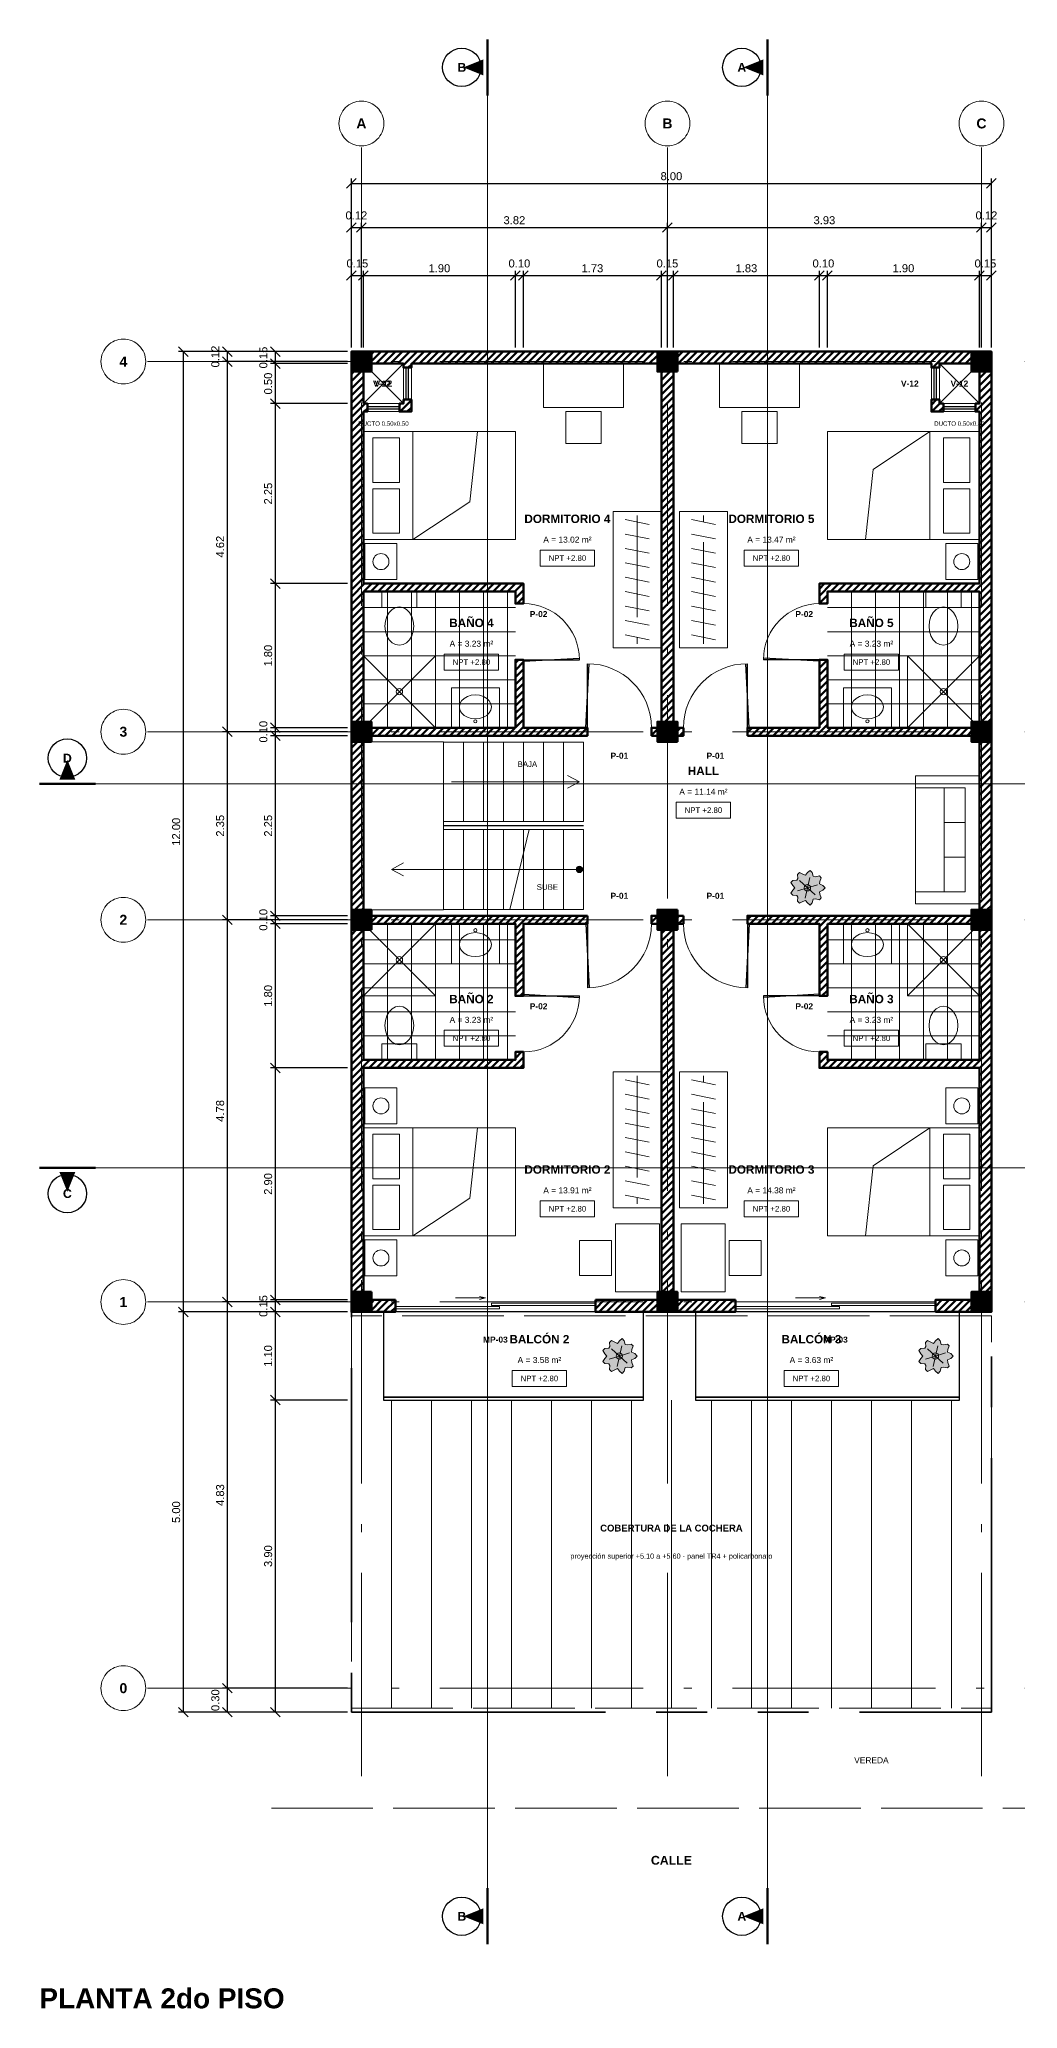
# Model space of a CAD drawing. Header units: metres. Extents: x -3.9 to 79.9, y -56.9 to 20.9.
# Drawn here: x 12.1 to 24.33, y -3.7 to 20.9 of the extents above; entities that cross this region are included whole.
import ezdxf
from ezdxf.enums import TextEntityAlignment as Align

# ---------------------------------------------------------------- set-up
doc = ezdxf.new("R2010")
doc.units = ezdxf.units.M
for name, pattern in [('DASHDOT', [3.556, 2.54, -0.508, 0, -0.508]), ('DASHED', [1.524, 1.27, -0.254]), ('PHANTOM', [6.35, 3.175, -0.635, 0.635, -0.635, 0.635, -0.635])]:
    doc.linetypes.add(name, pattern=pattern)
for name, color, linetype, lineweight in [('A-COTA', 1, 'CONTINUOUS', 15), ('A-EJES', 1, 'DASHDOT', 15), ('A-ESCALERA', 2, 'CONTINUOUS', 20), ('A-JARDIN', 3, 'CONTINUOUS', 15), ('A-LOTE', 1, 'PHANTOM', 35), ('A-MOBILIARIO', 9, 'CONTINUOUS', 15), ('A-MURO', 8, 'CONTINUOUS', 50), ('A-MURO-BAJO', 8, 'CONTINUOUS', 25), ('A-PISO', 253, 'CONTINUOUS', 13), ('A-PROYECCION', 9, 'DASHED', 15), ('A-PUERTA', 30, 'CONTINUOUS', 20), ('A-SANITARIO', 5, 'CONTINUOUS', 15), ('A-SIMBOLO', 6, 'CONTINUOUS', 25), ('A-TEXTO', 7, 'CONTINUOUS', 20), ('A-TEXTO-AREA', 7, 'CONTINUOUS', 15), ('A-VENTANA', 4, 'CONTINUOUS', 20), ('A-VISTA-LEJOS', 9, 'CONTINUOUS', 13), ('S-COLUMNA', 7, 'CONTINUOUS', 50)]:
    doc.layers.add(name, color=color, linetype=linetype, lineweight=lineweight)
doc.styles.add('PLANO', font='arial.ttf')
doc.styles.add('PLANO-B', font='arialbd.ttf')
doc.dimstyles.new('COTA-50', dxfattribs={"dimtxt": 0.1, "dimasz": 2.5, "dimexe": 0.06, "dimexo": 0.05, "dimgap": 0.04, "dimtad": 1, "dimzin": 0, "dimdsep": 46, "dimtxsty": 'PLANO', "dimtsz": 0.06, "dimcen": 2.5, "dimclrd": 1, "dimclre": 1, "dimazin": 3, "dimtfac": 1, "dimtmove": 0, "dimatfit": 3})

# ---------------------------------------------------------------- blocks, each defined once
blk = doc.blocks.new('CORREDIZA_2.50_0.15')
at = {"layer": 'A-VENTANA'}
for p, q in [((0.75, 0.1), (1.125, 0.1)), ((1.125, 0.1), (1.05, 0.12)), ((1.125, 0.1), (1.05, 0.08))]:
    blk.add_line(p, q, dxfattribs=at)
for points in [[(1.2, 0.005), (2.5, 0.005), (2.5, 0.035), (1.2, 0.035)], [(0, -0.035), (1.3, -0.035), (1.3, -0.005), (0, -0.005)]]:
    blk.add_lwpolyline(points, close=True, dxfattribs=at)
blk = doc.blocks.new('PUERTA_0.80_0.10')
at = {"layer": 'A-PUERTA', "lineweight": 25}
for p, q in [((-0.02, 0.05), (0.02, 0.85)), ((0, 0.05), (0, 0.85))]:
    blk.add_line(p, q, dxfattribs=at)
at = {"layer": 'A-PUERTA'}
blk.add_arc((0, 0.05), 0.8, 0, 90, dxfattribs=at)
blk = doc.blocks.new('PUERTA_0.70_0.10')
at = {"layer": 'A-PUERTA', "lineweight": 25}
for p, q in [((-0.02, 0.05), (0.02, 0.75)), ((0, 0.05), (0, 0.75))]:
    blk.add_line(p, q, dxfattribs=at)
at = {"layer": 'A-PUERTA'}
blk.add_arc((0, 0.05), 0.7, 0, 90, dxfattribs=at)
blk = doc.blocks.new('VENTANA_0.40_0.10')
at = {"layer": 'A-VENTANA', "lineweight": 15}
for p, q in [((0, 0.05), (0.4, 0.05)), ((0, -0.05), (0, 0.05)), ((0.4, -0.05), (0.4, 0.05)), ((0, -0.05), (0.4, -0.05))]:
    blk.add_line(p, q, dxfattribs=at)
at = {"layer": 'A-VENTANA', "lineweight": 25}
for p, q in [((0, 0.015), (0.4, 0.015)), ((0, -0.015), (0.4, -0.015))]:
    blk.add_line(p, q, dxfattribs=at)
blk = doc.blocks.new('CAMA_1.35_1.90')
at = {"layer": 'A-MOBILIARIO'}
for points in [[(0, 0), (1.35, 0), (1.35, 1.9), (0, 1.9)], [(0.08, 1.45), (0.635, 1.45), (0.635, 1.78), (0.08, 1.78)], [(0.715, 1.45), (1.27, 1.45), (1.27, 1.78), (0.715, 1.78)]]:
    blk.add_lwpolyline(points, close=True, dxfattribs=at)
for points in [[(0, 1.28), (1.35, 1.28)], [(0, 1.28), (0.4725, 0.57), (1.35, 0.475)]]:
    blk.add_lwpolyline(points, dxfattribs=at)
blk = doc.blocks.new('VELADOR')
at = {"layer": 'A-MOBILIARIO'}
blk.add_lwpolyline([(0, 0), (0.45, 0), (0.45, 0.4), (0, 0.4)], close=True, dxfattribs=at)
blk.add_circle((0.225, 0.2), 0.1, dxfattribs=at)
blk = doc.blocks.new('CLOSET_1.70_0.60')
at = {"layer": 'A-MOBILIARIO', "linetype": 'DASHED'}
blk.add_line((0.05, 0.3), (1.65, 0.3), dxfattribs=at)
at = {"layer": 'A-MOBILIARIO', "lineweight": 13}
for p, q in [((0.1, 0.15), (0.16, 0.45)), ((0.28, 0.15), (0.34, 0.45)), ((0.46, 0.15), (0.52, 0.45)), ((0.64, 0.15), (0.7, 0.45)), ((0.82, 0.15), (0.88, 0.45)), ((1, 0.15), (1.06, 0.45)), ((1.18, 0.15), (1.24, 0.45)), ((1.36, 0.15), (1.42, 0.45)), ((1.54, 0.15), (1.6, 0.45))]:
    blk.add_line(p, q, dxfattribs=at)
at = {"layer": 'A-MOBILIARIO'}
blk.add_lwpolyline([(0, 0), (1.7, 0), (1.7, 0.6), (0, 0.6)], close=True, dxfattribs=at)
blk = doc.blocks.new('ESCRITORIO_0.85')
at = {"layer": 'A-MOBILIARIO'}
for points in [[(0, 0), (0.85, 0), (0.85, 0.55), (0, 0.55)], [(0.205, -0.45), (0.645, -0.45), (0.645, -0.05), (0.205, -0.05)]]:
    blk.add_lwpolyline(points, close=True, dxfattribs=at)
blk = doc.blocks.new('DUCHA_0.90_0.90')
at = {"layer": 'A-SANITARIO', "lineweight": 13}
for p, q in [((0, 0), (0.9, 0.9)), ((0, 0.9), (0.9, 0))]:
    blk.add_line(p, q, dxfattribs=at)
at = {"layer": 'A-SANITARIO'}
blk.add_lwpolyline([(0, 0), (0.9, 0), (0.9, 0.9), (0, 0.9)], close=True, dxfattribs=at)
blk.add_circle((0.45, 0.45), 0.04, dxfattribs=at)
blk = doc.blocks.new('INODORO')
at = {"layer": 'A-SANITARIO'}
for points in [[(0.18, 0.43), (0.174, 0.492), (0.156, 0.55), (0.127, 0.6), (0.09, 0.638), (0.047, 0.662), (0, 0.67), (-0.047, 0.662), (-0.09, 0.638), (-0.127, 0.6), (-0.156, 0.55), (-0.174, 0.492), (-0.18, 0.43), (-0.174, 0.368), (-0.156, 0.31), (-0.127, 0.26), (-0.09, 0.222), (-0.047, 0.198), (0, 0.19), (0.047, 0.198), (0.09, 0.222), (0.127, 0.26), (0.156, 0.31), (0.174, 0.368)], [(-0.22, 0), (0.22, 0), (0.22, 0.2), (-0.22, 0.2)]]:
    blk.add_lwpolyline(points, close=True, dxfattribs=at)
blk = doc.blocks.new('LAVATORIO_0.60')
at = {"layer": 'A-SANITARIO'}
for points in [[(0, 0), (0.6, 0), (0.6, 0.5), (0, 0.5)], [(0.5, 0.26), (0.493, 0.299), (0.473, 0.335), (0.441, 0.366), (0.4, 0.39), (0.352, 0.405), (0.3, 0.41), (0.248, 0.405), (0.2, 0.39), (0.159, 0.366), (0.127, 0.335), (0.107, 0.299), (0.1, 0.26), (0.107, 0.221), (0.127, 0.185), (0.159, 0.154), (0.2, 0.13), (0.248, 0.115), (0.3, 0.11), (0.352, 0.115), (0.4, 0.13), (0.441, 0.154), (0.473, 0.185), (0.493, 0.221)]]:
    blk.add_lwpolyline(points, close=True, dxfattribs=at)
blk.add_circle((0.3, 0.08), 0.02, dxfattribs=at)
blk = doc.blocks.new('ESCRITORIO_1.00')
at = {"layer": 'A-MOBILIARIO'}
for points in [[(0, 0), (1, 0), (1, 0.55), (0, 0.55)], [(0.28, -0.45), (0.72, -0.45), (0.72, -0.05), (0.28, -0.05)]]:
    blk.add_lwpolyline(points, close=True, dxfattribs=at)
blk = doc.blocks.new('SOFA_1.60_0.80')
at = {"layer": 'A-MOBILIARIO'}
for points in [[(0, 0), (1.6, 0), (1.6, 0.8), (0, 0.8)], [(0.15, 0.18), (1.45, 0.18), (1.45, 0.8), (0.15, 0.8)], [(0.15, 0.18), (0.583, 0.18), (0.583, 0.44), (0.15, 0.44)], [(0.583, 0.18), (1.017, 0.18), (1.017, 0.44), (0.583, 0.44)], [(1.017, 0.18), (1.45, 0.18), (1.45, 0.44), (1.017, 0.44)]]:
    blk.add_lwpolyline(points, close=True, dxfattribs=at)
blk = doc.blocks.new('PLANTA_0.22')
at = {"layer": 'A-JARDIN', "true_color": 0xe3eedb}
h = blk.add_hatch(color=7, dxfattribs=at)
h.dxf.hatch_style = 1
h.paths.add_polyline_path([(0.22, 0), (0.192, 0.03), (0.152, 0.049), (0.156, 0.08), (0.173, 0.126), (0.149, 0.149), (0.101, 0.138), (0.073, 0.144), (0.061, 0.189), (0.034, 0.217), (0, 0.189), (-0.025, 0.157), (-0.056, 0.171), (-0.098, 0.193), (-0.122, 0.168), (-0.118, 0.118), (-0.133, 0.097), (-0.181, 0.092), (-0.208, 0.068), (-0.182, 0.029), (-0.158, 0), (-0.182, -0.029), (-0.208, -0.068), (-0.181, -0.092), (-0.133, -0.097), (-0.118, -0.118), (-0.122, -0.168), (-0.098, -0.193), (-0.056, -0.171), (-0.025, -0.157), (0, -0.189), (0.034, -0.217), (0.061, -0.189), (0.073, -0.144), (0.101, -0.138), (0.149, -0.149), (0.173, -0.126), (0.156, -0.08), (0.152, -0.049), (0.192, -0.03)])
at = {"layer": 'A-JARDIN', "lineweight": 5}
for q in [(-0.126, -0.039), (-0.097, 0.09), (-0.029, -0.129), (0.029, 0.129), (0.126, 0.039), (0.097, -0.09)]:
    blk.add_line((0, 0), q, dxfattribs=at)
at = {"layer": 'A-JARDIN'}
blk.add_lwpolyline([(0.22, 0), (0.192, 0.03), (0.152, 0.049), (0.156, 0.08), (0.173, 0.126), (0.149, 0.149), (0.101, 0.138), (0.073, 0.144), (0.061, 0.189), (0.034, 0.217), (0, 0.189), (-0.025, 0.157), (-0.056, 0.171), (-0.098, 0.193), (-0.122, 0.168), (-0.118, 0.118), (-0.133, 0.097), (-0.181, 0.092), (-0.208, 0.068), (-0.182, 0.029), (-0.158, 0), (-0.182, -0.029), (-0.208, -0.068), (-0.181, -0.092), (-0.133, -0.097), (-0.118, -0.118), (-0.122, -0.168), (-0.098, -0.193), (-0.056, -0.171), (-0.025, -0.157), (0, -0.189), (0.034, -0.217), (0.061, -0.189), (0.073, -0.144), (0.101, -0.138), (0.149, -0.149), (0.173, -0.126), (0.156, -0.08), (0.152, -0.049), (0.192, -0.03)], close=True, dxfattribs=at)
blk.add_circle((0, 0), 0.0396, dxfattribs=at)

msp = doc.modelspace()

# ---------------------------------------------------------------- hatches: boundary and pattern name
at = {"layer": 'A-ESCALERA', "true_color": 0x333333}
h = msp.add_hatch(color=7, dxfattribs=at)
h.dxf.hatch_style = 1
h.paths.add_polyline_path([(18.89, 10.53), (18.889, 10.54), (18.885, 10.55), (18.878, 10.558), (18.87, 10.565), (18.86, 10.569), (18.85, 10.57), (18.84, 10.569), (18.83, 10.565), (18.822, 10.558), (18.815, 10.55), (18.811, 10.54), (18.81, 10.53), (18.811, 10.52), (18.815, 10.51), (18.822, 10.502), (18.83, 10.495), (18.84, 10.491), (18.85, 10.49), (18.86, 10.491), (18.87, 10.495), (18.878, 10.502), (18.885, 10.51), (18.889, 10.52)])
at = {"layer": 'A-MURO'}
h = msp.add_hatch(dxfattribs=at)
h.set_pattern_fill('ANSI31', color=8, scale=0.02)
h.paths.add_polyline_path([(19.825, 17), (19.825, 16.85), (16.75, 16.85), (16.75, 16.8), (16.65, 16.8), (16.65, 16.85), (16.25, 16.85), (16.25, 17)])
h = msp.add_hatch(dxfattribs=at)
h.set_pattern_fill('ANSI31', color=8, scale=0.02)
h.paths.add_polyline_path([(23.75, 17), (23.75, 16.85), (23.35, 16.85), (23.35, 16.8), (23.25, 16.8), (23.25, 16.85), (20.075, 16.85), (20.075, 17)])
h = msp.add_hatch(dxfattribs=at)
h.set_pattern_fill('ANSI31', color=8, scale=0.02)
h.paths.add_polyline_path([(16.15, 16.35), (16.2, 16.35), (16.2, 16.25), (16.15, 16.25), (16.15, 14.1), (18.15, 14.1), (18.15, 14.05), (18.15, 14), (18.15, 13.85), (18.05, 13.85), (18.05, 14), (16.15, 14), (16.15, 12.375), (16, 12.375), (16, 16.75), (16.15, 16.75)])
h = msp.add_hatch(dxfattribs=at)
h.set_pattern_fill('ANSI31', color=8, scale=0.02)
h.paths.add_polyline_path([(20.025, 12.375), (19.875, 12.375), (19.875, 16.75), (20.025, 16.75)])
h = msp.add_hatch(dxfattribs=at)
h.set_pattern_fill('ANSI31', color=8, scale=0.02)
h.paths.add_polyline_path([(24, 12.375), (23.85, 12.375), (23.85, 14), (21.95, 14), (21.95, 13.85), (21.85, 13.85), (21.85, 14), (21.85, 14), (21.85, 14.1), (23.85, 14.1), (23.85, 16.25), (23.8, 16.25), (23.8, 16.35), (23.85, 16.35), (23.85, 16.75), (24, 16.75)])
h = msp.add_hatch(dxfattribs=at)
h.set_pattern_fill('ANSI31', color=8, scale=0.02)
h.paths.add_polyline_path([(16.65, 16.4), (16.75, 16.4), (16.75, 16.35), (16.75, 16.25), (16.6, 16.25), (16.6, 16.35), (16.65, 16.35)])
h = msp.add_hatch(dxfattribs=at)
h.set_pattern_fill('ANSI31', color=8, scale=0.02)
h.paths.add_polyline_path([(23.25, 16.35), (23.25, 16.4), (23.35, 16.4), (23.35, 16.35), (23.4, 16.35), (23.4, 16.25), (23.25, 16.25)])
h = msp.add_hatch(dxfattribs=at)
h.set_pattern_fill('ANSI31', color=8, scale=0.02)
h.paths.add_polyline_path([(18.05, 12.3), (18.05, 13.15), (18.15, 13.15), (18.15, 12.3), (18.95, 12.3), (18.95, 12.2), (16.25, 12.2), (16.25, 12.3)])
h = msp.add_hatch(dxfattribs=at)
h.set_pattern_fill('ANSI31', color=8, scale=0.02)
h.paths.add_polyline_path([(20.95, 12.2), (20.95, 12.3), (21.85, 12.3), (21.85, 13.15), (21.95, 13.15), (21.95, 12.3), (23.75, 12.3), (23.75, 12.2)])
h = msp.add_hatch(dxfattribs=at)
h.set_pattern_fill('ANSI31', color=8, scale=0.02)
h.paths.add_polyline_path([(16.15, 10.025), (16, 10.025), (16, 12.125), (16.15, 12.125)])
h = msp.add_hatch(dxfattribs=at)
h.set_pattern_fill('ANSI31', color=8, scale=0.02)
h.paths.add_polyline_path([(19.75, 12.2), (19.75, 12.3), (19.825, 12.3), (19.825, 12.2)])
h = msp.add_hatch(dxfattribs=at)
h.set_pattern_fill('ANSI31', color=8, scale=0.02)
h.paths.add_polyline_path([(20.15, 12.3), (20.15, 12.2), (20.075, 12.2), (20.075, 12.3)])
h = msp.add_hatch(dxfattribs=at)
h.set_pattern_fill('ANSI31', color=8, scale=0.02)
h.paths.add_polyline_path([(24, 10.025), (23.85, 10.025), (23.85, 12.125), (24, 12.125)])
h = msp.add_hatch(dxfattribs=at)
h.set_pattern_fill('ANSI31', color=8, scale=0.02)
h.paths.add_polyline_path([(18.95, 9.95), (18.95, 9.85), (18.15, 9.85), (18.15, 8.95), (18.05, 8.95), (18.05, 9.85), (16.25, 9.85), (16.25, 9.95)])
h = msp.add_hatch(dxfattribs=at)
h.set_pattern_fill('ANSI31', color=8, scale=0.02)
h.paths.add_polyline_path([(19.75, 9.85), (19.75, 9.95), (19.825, 9.95), (19.825, 9.85)])
h = msp.add_hatch(dxfattribs=at)
h.set_pattern_fill('ANSI31', color=8, scale=0.02)
h.paths.add_polyline_path([(20.15, 9.95), (20.15, 9.85), (20.075, 9.85), (20.075, 9.95)])
h = msp.add_hatch(dxfattribs=at)
h.set_pattern_fill('ANSI31', color=8, scale=0.02)
h.paths.add_polyline_path([(21.95, 9.85), (21.95, 8.95), (21.85, 8.95), (21.85, 9.85), (20.95, 9.85), (20.95, 9.95), (23.75, 9.95), (23.75, 9.85)])
h = msp.add_hatch(dxfattribs=at)
h.set_pattern_fill('ANSI31', color=8, scale=0.02)
h.paths.add_polyline_path([(16.15, 8.15), (18.05, 8.15), (18.05, 8.25), (18.15, 8.25), (18.15, 8.15), (18.15, 8.1), (18.15, 8.05), (16.15, 8.05), (16.15, 5.25), (16, 5.25), (16, 9.775), (16.15, 9.775)])
h = msp.add_hatch(dxfattribs=at)
h.set_pattern_fill('ANSI31', color=8, scale=0.02)
h.paths.add_polyline_path([(19.875, 9.775), (20.025, 9.775), (20.025, 5.25), (19.875, 5.25)])
h = msp.add_hatch(dxfattribs=at)
h.set_pattern_fill('ANSI31', color=8, scale=0.02)
h.paths.add_polyline_path([(24, 5.25), (23.85, 5.25), (23.85, 8.05), (21.85, 8.05), (21.85, 8.15), (21.85, 8.15), (21.85, 8.25), (21.95, 8.25), (21.95, 8.15), (23.85, 8.15), (23.85, 9.775), (24, 9.775)])
h = msp.add_hatch(dxfattribs=at)
h.set_pattern_fill('ANSI31', color=8, scale=0.02)
h.paths.add_polyline_path([(16.55, 5.15), (16.55, 5), (16.25, 5), (16.25, 5.15)])
h = msp.add_hatch(dxfattribs=at)
h.set_pattern_fill('ANSI31', color=8, scale=0.02)
h.paths.add_polyline_path([(19.05, 5.15), (19.825, 5.15), (19.825, 5), (19.05, 5)])
h = msp.add_hatch(dxfattribs=at)
h.set_pattern_fill('ANSI31', color=8, scale=0.02)
h.paths.add_polyline_path([(20.8, 5.15), (20.8, 5), (20.075, 5), (20.075, 5.15)])
h = msp.add_hatch(dxfattribs=at)
h.set_pattern_fill('ANSI31', color=8, scale=0.02)
h.paths.add_polyline_path([(23.3, 5), (23.3, 5.15), (23.75, 5.15), (23.75, 5)])
at = {"layer": 'A-SIMBOLO', "true_color": 0x1a1a1a}
h = msp.add_hatch(color=7, dxfattribs=at)
h.dxf.hatch_style = 1
h.paths.add_polyline_path([(17.65, 20.65), (17.65, 20.45), (17.4, 20.55)])
h = msp.add_hatch(color=7, dxfattribs=at)
h.dxf.hatch_style = 1
h.paths.add_polyline_path([(21.15, 20.65), (21.15, 20.45), (20.9, 20.55)])
h = msp.add_hatch(color=7, dxfattribs=at)
h.dxf.hatch_style = 1
h.paths.add_polyline_path([(12.35, 11.65), (12.55, 11.65), (12.45, 11.9)])
h = msp.add_hatch(color=7, dxfattribs=at)
h.dxf.hatch_style = 1
h.paths.add_polyline_path([(12.35, 6.75), (12.55, 6.75), (12.45, 6.5)])
h = msp.add_hatch(color=7, dxfattribs=at)
h.dxf.hatch_style = 1
h.paths.add_polyline_path([(17.65, -2.45), (17.65, -2.65), (17.4, -2.55)])
h = msp.add_hatch(color=7, dxfattribs=at)
h.dxf.hatch_style = 1
h.paths.add_polyline_path([(21.15, -2.45), (21.15, -2.65), (20.9, -2.55)])
at = {"layer": 'S-COLUMNA', "true_color": 0x1c1c1c}
h = msp.add_hatch(color=7, dxfattribs=at)
h.dxf.hatch_style = 1
h.paths.add_polyline_path([(16.25, 16.75), (16, 16.75), (16, 17), (16.25, 17)])
h = msp.add_hatch(color=7, dxfattribs=at)
h.dxf.hatch_style = 1
h.paths.add_polyline_path([(20.075, 16.75), (19.825, 16.75), (19.825, 17), (20.075, 17)])
h = msp.add_hatch(color=7, dxfattribs=at)
h.dxf.hatch_style = 1
h.paths.add_polyline_path([(24, 16.75), (23.75, 16.75), (23.75, 17), (24, 17)])
h = msp.add_hatch(color=7, dxfattribs=at)
h.dxf.hatch_style = 1
h.paths.add_polyline_path([(16.25, 12.125), (16, 12.125), (16, 12.375), (16.25, 12.375)])
h = msp.add_hatch(color=7, dxfattribs=at)
h.dxf.hatch_style = 1
h.paths.add_polyline_path([(20.075, 12.125), (19.825, 12.125), (19.825, 12.375), (20.075, 12.375)])
h = msp.add_hatch(color=7, dxfattribs=at)
h.dxf.hatch_style = 1
h.paths.add_polyline_path([(24, 12.375), (24, 12.125), (23.75, 12.125), (23.75, 12.375)])
h = msp.add_hatch(color=7, dxfattribs=at)
h.dxf.hatch_style = 1
h.paths.add_polyline_path([(16.25, 9.775), (16, 9.775), (16, 10.025), (16.25, 10.025)])
h = msp.add_hatch(color=7, dxfattribs=at)
h.dxf.hatch_style = 1
h.paths.add_polyline_path([(20.075, 10.025), (20.075, 9.775), (19.825, 9.775), (19.825, 10.025)])
h = msp.add_hatch(color=7, dxfattribs=at)
h.dxf.hatch_style = 1
h.paths.add_polyline_path([(24, 9.775), (23.75, 9.775), (23.75, 10.025), (24, 10.025)])
h = msp.add_hatch(color=7, dxfattribs=at)
h.dxf.hatch_style = 1
h.paths.add_polyline_path([(16.25, 5.25), (16.25, 5), (16, 5), (16, 5.25)])
h = msp.add_hatch(color=7, dxfattribs=at)
h.dxf.hatch_style = 1
h.paths.add_polyline_path([(20.075, 5), (19.825, 5), (19.825, 5.25), (20.075, 5.25)])
h = msp.add_hatch(color=7, dxfattribs=at)
h.dxf.hatch_style = 1
h.paths.add_polyline_path([(24, 5.25), (24, 5), (23.75, 5), (23.75, 5.25)])

# ---------------------------------------------------------------- linework, layer by layer
at = {"layer": 'A-EJES'}
for p, q in [((16.125, -0.8), (16.125, 19.55)), ((19.95, -0.8), (19.95, 19.55)), ((23.875, -0.8), (23.875, 19.55)), ((13.45, 16.875), (24.75, 16.875)), ((13.45, 12.25), (24.75, 12.25)), ((13.45, 9.9), (24.75, 9.9)), ((13.45, 5.125), (24.75, 5.125)), ((13.45, 0.3), (24.75, 0.3))]:
    msp.add_line(p, q, dxfattribs=at)
for centre in [(16.125, 19.85), (19.95, 19.85), (23.875, 19.85), (13.15, 16.875), (13.15, 12.25), (13.15, 9.9), (13.15, 5.125), (13.15, 0.3)]:
    msp.add_circle(centre, 0.28, dxfattribs=at)
at = {"layer": 'A-ESCALERA'}
for p, q in [((17.15, 11.13), (17.15, 12.12)), ((17.4, 11.13), (17.4, 12.12)), ((17.65, 11.13), (17.65, 12.12)), ((17.9, 11.13), (17.9, 12.12)), ((18.15, 11.13), (18.15, 12.12)), ((18.4, 11.13), (18.4, 12.12)), ((18.65, 11.13), (18.65, 12.12)), ((18.9, 11.13), (18.9, 12.12)), ((18.1, 11.03), (18.9, 11.03)), ((18.15, 10.03), (18.15, 11.03)), ((18.4, 10.03), (18.4, 11.03)), ((18.65, 10.03), (18.65, 11.03)), ((18.9, 10.03), (18.9, 11.03)), ((18.1, 10.03), (18.9, 10.03))]:
    msp.add_line(p, q, dxfattribs=at)
at = {"layer": 'A-ESCALERA', "lineweight": 25}
msp.add_line((17.15, 11.08), (18.9, 11.08), dxfattribs=at)
at = {"layer": 'A-ESCALERA'}
msp.add_lwpolyline([(17.15, 11.13), (18.9, 11.13), (18.9, 12.12), (17.15, 12.12)], close=True, dxfattribs=at)
for points in [[(18.85, 11.625), (17.25, 11.625)], [(18.7, 11.545), (18.85, 11.625), (18.7, 11.705)], [(17.98, 10.03), (18.22, 11.03)], [(16.65, 10.45), (16.5, 10.53), (16.65, 10.61)], [(18.85, 10.53), (16.5, 10.53)]]:
    msp.add_lwpolyline(points, dxfattribs=at)
msp.add_circle((18.85, 10.53), 0.04, dxfattribs=at)
at = {"layer": 'A-LOTE'}
msp.add_lwpolyline([(16, 0), (24, 0), (24, 17), (16, 17)], close=True, dxfattribs=at)
at = {"layer": 'A-MURO'}
for points in [[(19.825, 17), (19.825, 16.85), (16.75, 16.85), (16.75, 16.8), (16.65, 16.8), (16.65, 16.85), (16.25, 16.85), (16.25, 17)], [(23.75, 17), (23.75, 16.85), (23.35, 16.85), (23.35, 16.8), (23.25, 16.8), (23.25, 16.85), (20.075, 16.85), (20.075, 17)], [(16.15, 16.35), (16.2, 16.35), (16.2, 16.25), (16.15, 16.25), (16.15, 14.1), (18.15, 14.1), (18.15, 14.05), (18.15, 14), (18.15, 13.85), (18.05, 13.85), (18.05, 14), (16.15, 14), (16.15, 12.375), (16, 12.375), (16, 16.75), (16.15, 16.75)], [(20.025, 12.375), (19.875, 12.375), (19.875, 16.75), (20.025, 16.75)], [(24, 12.375), (23.85, 12.375), (23.85, 14), (21.95, 14), (21.95, 13.85), (21.85, 13.85), (21.85, 14), (21.85, 14), (21.85, 14.1), (23.85, 14.1), (23.85, 16.25), (23.8, 16.25), (23.8, 16.35), (23.85, 16.35), (23.85, 16.75), (24, 16.75)], [(16.65, 16.4), (16.75, 16.4), (16.75, 16.35), (16.75, 16.25), (16.6, 16.25), (16.6, 16.35), (16.65, 16.35)], [(23.25, 16.35), (23.25, 16.4), (23.35, 16.4), (23.35, 16.35), (23.4, 16.35), (23.4, 16.25), (23.25, 16.25)], [(18.05, 12.3), (18.05, 13.15), (18.15, 13.15), (18.15, 12.3), (18.95, 12.3), (18.95, 12.2), (16.25, 12.2), (16.25, 12.3)], [(20.95, 12.2), (20.95, 12.3), (21.85, 12.3), (21.85, 13.15), (21.95, 13.15), (21.95, 12.3), (23.75, 12.3), (23.75, 12.2)], [(16.15, 10.025), (16, 10.025), (16, 12.125), (16.15, 12.125)], [(19.75, 12.2), (19.75, 12.3), (19.825, 12.3), (19.825, 12.2)], [(20.15, 12.3), (20.15, 12.2), (20.075, 12.2), (20.075, 12.3)], [(24, 10.025), (23.85, 10.025), (23.85, 12.125), (24, 12.125)], [(18.95, 9.95), (18.95, 9.85), (18.15, 9.85), (18.15, 8.95), (18.05, 8.95), (18.05, 9.85), (16.25, 9.85), (16.25, 9.95)], [(19.75, 9.85), (19.75, 9.95), (19.825, 9.95), (19.825, 9.85)], [(20.15, 9.95), (20.15, 9.85), (20.075, 9.85), (20.075, 9.95)], [(21.95, 9.85), (21.95, 8.95), (21.85, 8.95), (21.85, 9.85), (20.95, 9.85), (20.95, 9.95), (23.75, 9.95), (23.75, 9.85)], [(16.15, 8.15), (18.05, 8.15), (18.05, 8.25), (18.15, 8.25), (18.15, 8.15), (18.15, 8.1), (18.15, 8.05), (16.15, 8.05), (16.15, 5.25), (16, 5.25), (16, 9.775), (16.15, 9.775)], [(19.875, 9.775), (20.025, 9.775), (20.025, 5.25), (19.875, 5.25)], [(24, 5.25), (23.85, 5.25), (23.85, 8.05), (21.85, 8.05), (21.85, 8.15), (21.85, 8.15), (21.85, 8.25), (21.95, 8.25), (21.95, 8.15), (23.85, 8.15), (23.85, 9.775), (24, 9.775)], [(16.55, 5.15), (16.55, 5), (16.25, 5), (16.25, 5.15)], [(19.05, 5.15), (19.825, 5.15), (19.825, 5), (19.05, 5)], [(20.8, 5.15), (20.8, 5), (20.075, 5), (20.075, 5.15)], [(23.3, 5), (23.3, 5.15), (23.75, 5.15), (23.75, 5)]]:
    msp.add_lwpolyline(points, close=True, dxfattribs=at)
at = {"layer": 'A-MURO-BAJO'}
for points in [[(16.4, 3.9), (19.65, 3.9), (19.65, 5), (16.4, 5)], [(20.3, 3.9), (23.6, 3.9), (23.6, 5), (20.3, 5)]]:
    msp.add_lwpolyline(points, close=True, dxfattribs=at)
at = {"layer": 'A-PISO', "lineweight": 5}
for p, q in [((16.15, 13.8), (18.05, 13.8)), ((16.45, 12.3), (16.45, 14)), ((16.75, 12.3), (16.75, 14)), ((17.05, 12.3), (17.05, 14)), ((17.35, 12.3), (17.35, 14)), ((17.65, 12.3), (17.65, 14)), ((17.95, 12.3), (17.95, 14)), ((21.95, 13.8), (23.85, 13.8)), ((22.25, 12.3), (22.25, 14)), ((22.55, 12.3), (22.55, 14)), ((22.85, 12.3), (22.85, 14)), ((23.15, 12.3), (23.15, 14)), ((23.45, 12.3), (23.45, 14)), ((23.75, 12.3), (23.75, 14)), ((16.15, 13.5), (18.05, 13.5)), ((21.95, 13.5), (23.85, 13.5)), ((16.15, 13.2), (18.05, 13.2)), ((21.95, 13.2), (23.85, 13.2)), ((16.15, 12.9), (18.05, 12.9)), ((21.95, 12.9), (23.85, 12.9)), ((16.15, 12.6), (18.05, 12.6)), ((21.95, 12.6), (23.85, 12.6)), ((16.45, 8.15), (16.45, 9.85)), ((16.75, 8.15), (16.75, 9.85)), ((17.05, 8.15), (17.05, 9.85)), ((17.35, 8.15), (17.35, 9.85)), ((17.65, 8.15), (17.65, 9.85)), ((17.95, 8.15), (17.95, 9.85)), ((22.25, 8.15), (22.25, 9.85)), ((22.55, 8.15), (22.55, 9.85)), ((22.85, 8.15), (22.85, 9.85)), ((23.15, 8.15), (23.15, 9.85)), ((23.45, 8.15), (23.45, 9.85)), ((23.75, 8.15), (23.75, 9.85)), ((16.15, 9.65), (18.05, 9.65)), ((21.95, 9.65), (23.85, 9.65)), ((16.15, 9.35), (18.05, 9.35)), ((21.95, 9.35), (23.85, 9.35)), ((16.15, 9.05), (18.05, 9.05)), ((21.95, 9.05), (23.85, 9.05)), ((16.15, 8.75), (18.05, 8.75)), ((21.95, 8.75), (23.85, 8.75)), ((16.15, 8.45), (18.05, 8.45)), ((21.95, 8.45), (23.85, 8.45))]:
    msp.add_line(p, q, dxfattribs=at)
at = {"layer": 'A-PROYECCION', "lineweight": 13}
for p, q in [((16.15, 16.35), (16.65, 16.85)), ((16.15, 16.85), (16.65, 16.35)), ((23.35, 16.35), (23.85, 16.85)), ((23.35, 16.85), (23.85, 16.35))]:
    msp.add_line(p, q, dxfattribs=at)
at = {"layer": 'A-PROYECCION'}
for p, q in [((17.15, 10.03), (17.15, 11.03)), ((17.15, 11.03), (18.1, 11.03)), ((17.4, 10.03), (17.4, 11.03)), ((17.65, 10.03), (17.65, 11.03)), ((17.9, 10.03), (17.9, 11.03)), ((17.15, 10.03), (18.1, 10.03)), ((15, -1.2), (25, -1.2))]:
    msp.add_line(p, q, dxfattribs=at)
for points in [[(16.15, 16.35), (16.65, 16.35), (16.65, 16.85), (16.15, 16.85)], [(23.35, 16.35), (23.85, 16.35), (23.85, 16.85), (23.35, 16.85)], [(16.15, 10.025), (17.15, 10.025), (17.15, 12.125), (16.15, 12.125)], [(16, 0.05), (24, 0.05), (24, 4.95), (16, 4.95)]]:
    msp.add_lwpolyline(points, close=True, dxfattribs=at)
at = {"layer": 'A-SIMBOLO', "lineweight": 50}
for p, q in [((17.7, 20.2), (17.7, 20.9)), ((21.2, 20.2), (21.2, 20.9)), ((12.1, 11.6), (12.8, 11.6)), ((12.1, 6.8), (12.8, 6.8)), ((17.7, -2.9), (17.7, -2.2)), ((21.2, -2.9), (21.2, -2.2))]:
    msp.add_line(p, q, dxfattribs=at)
at = {"layer": 'A-SIMBOLO', "lineweight": 13}
for p, q in [((17.7, -2.55), (17.7, 20.55)), ((21.2, -2.55), (21.2, 20.55)), ((12.45, 11.6), (25.15, 11.6)), ((12.45, 6.8), (25.15, 6.8))]:
    msp.add_line(p, q, dxfattribs=at)
at = {"layer": 'A-SIMBOLO'}
for centre in [(17.38, 20.55), (20.88, 20.55), (12.45, 11.92), (12.45, 6.48), (17.38, -2.55), (20.88, -2.55)]:
    msp.add_circle(centre, 0.24, dxfattribs=at)
at = {"layer": 'A-TEXTO-AREA'}
for points in [[(18.36, 14.32), (19.04, 14.32), (19.04, 14.52), (18.36, 14.52)], [(20.91, 14.32), (21.59, 14.32), (21.59, 14.52), (20.91, 14.52)], [(17.16, 13.02), (17.84, 13.02), (17.84, 13.22), (17.16, 13.22)], [(22.16, 13.02), (22.84, 13.02), (22.84, 13.22), (22.16, 13.22)], [(20.06, 11.17), (20.74, 11.17), (20.74, 11.37), (20.06, 11.37)], [(17.16, 8.32), (17.84, 8.32), (17.84, 8.52), (17.16, 8.52)], [(22.16, 8.32), (22.84, 8.32), (22.84, 8.52), (22.16, 8.52)], [(18.36, 6.19), (19.04, 6.19), (19.04, 6.39), (18.36, 6.39)], [(20.91, 6.19), (21.59, 6.19), (21.59, 6.39), (20.91, 6.39)], [(18.01, 4.07), (18.69, 4.07), (18.69, 4.27), (18.01, 4.27)], [(21.41, 4.07), (22.09, 4.07), (22.09, 4.27), (21.41, 4.27)]]:
    msp.add_lwpolyline(points, close=True, dxfattribs=at)
at = {"layer": 'A-VENTANA', "lineweight": 35}
for p, q in [((16.4, 3.935), (19.65, 3.935)), ((20.3, 3.935), (23.6, 3.935))]:
    msp.add_line(p, q, dxfattribs=at)
at = {"layer": 'A-VISTA-LEJOS', "lineweight": 5}
for p, q in [((16.5, 0.05), (16.5, 3.9)), ((17, 0.05), (17, 3.9)), ((17.5, 0.05), (17.5, 3.9)), ((18, 0.05), (18, 3.9)), ((18.5, 0.05), (18.5, 3.9)), ((19, 0.05), (19, 3.9)), ((19.5, 0.05), (19.5, 3.9)), ((20, 0.05), (20, 3.9)), ((20.5, 0.05), (20.5, 3.9)), ((21, 0.05), (21, 3.9)), ((21.5, 0.05), (21.5, 3.9)), ((22, 0.05), (22, 3.9)), ((22.5, 0.05), (22.5, 3.9)), ((23, 0.05), (23, 3.9)), ((23.5, 0.05), (23.5, 3.9))]:
    msp.add_line(p, q, dxfattribs=at)
at = {"layer": 'S-COLUMNA'}
for points in [[(16.25, 16.75), (16, 16.75), (16, 17), (16.25, 17)], [(20.075, 16.75), (19.825, 16.75), (19.825, 17), (20.075, 17)], [(24, 16.75), (23.75, 16.75), (23.75, 17), (24, 17)], [(16.25, 12.125), (16, 12.125), (16, 12.375), (16.25, 12.375)], [(20.075, 12.125), (19.825, 12.125), (19.825, 12.375), (20.075, 12.375)], [(24, 12.375), (24, 12.125), (23.75, 12.125), (23.75, 12.375)], [(16.25, 9.775), (16, 9.775), (16, 10.025), (16.25, 10.025)], [(20.075, 10.025), (20.075, 9.775), (19.825, 9.775), (19.825, 10.025)], [(24, 9.775), (23.75, 9.775), (23.75, 10.025), (24, 10.025)], [(16.25, 5.25), (16.25, 5), (16, 5), (16, 5.25)], [(20.075, 5), (19.825, 5), (19.825, 5.25), (20.075, 5.25)], [(24, 5.25), (24, 5), (23.75, 5), (23.75, 5.25)]]:
    msp.add_lwpolyline(points, close=True, dxfattribs=at)

# ---------------------------------------------------------------- block references
for name, p, rotation in [('VENTANA_0.40_0.10', (16.7, 16.4), 90), ('VENTANA_0.40_0.10', (23.3, 16.4), 90), ('CAMA_1.35_1.90', (18.05, 14.65), 90), ('CAMA_1.35_1.90', (21.95, 16), 270), ('CLOSET_1.70_0.60', (19.27, 15), -90), ('CLOSET_1.70_0.60', (20.7, 13.3), 90), ('VELADOR', (16.17, 14.6), -90), ('VELADOR', (23.83, 14.15), 90), ('INODORO', (16.6, 14), 180), ('PUERTA_0.70_0.10', (21.9, 13.15), 90), ('INODORO', (23.4, 14), 180), ('LAVATORIO_0.60', (17.85, 9.85), 180), ('LAVATORIO_0.60', (22.75, 9.85), 180), ('PUERTA_0.70_0.10', (18.1, 8.95), -90), ('CLOSET_1.70_0.60', (19.27, 8), -90), ('CLOSET_1.70_0.60', (20.7, 6.3), 90), ('VELADOR', (16.17, 7.8), -90), ('VELADOR', (23.83, 7.35), 90), ('CAMA_1.35_1.90', (18.05, 5.95), 90), ('CAMA_1.35_1.90', (21.95, 7.3), 270), ('ESCRITORIO_0.85', (19.3, 6.1), -90), ('ESCRITORIO_0.85', (20.67, 5.25), 90), ('VELADOR', (16.17, 5.9), -90), ('VELADOR', (23.83, 5.45), 90)]:
    msp.add_blockref(name, p, dxfattribs=dict(rotation=rotation))
for name, p in [('ESCRITORIO_1.00', (18.4, 16.3)), ('ESCRITORIO_1.00', (20.6, 16.3)), ('VENTANA_0.40_0.10', (16.2, 16.3)), ('VENTANA_0.40_0.10', (23.4, 16.3)), ('DUCHA_0.90_0.90', (16.15, 12.3)), ('PUERTA_0.80_0.10', (18.95, 12.25)), ('DUCHA_0.90_0.90', (22.95, 12.3)), ('LAVATORIO_0.60', (17.25, 12.3)), ('LAVATORIO_0.60', (22.15, 12.3)), ('PLANTA_0.22', (21.7, 10.3)), ('DUCHA_0.90_0.90', (16.15, 8.95)), ('DUCHA_0.90_0.90', (22.95, 8.95)), ('INODORO', (16.6, 8.15)), ('INODORO', (23.4, 8.15)), ('CORREDIZA_2.50_0.15', (16.55, 5.075)), ('CORREDIZA_2.50_0.15', (20.8, 5.075)), ('PLANTA_0.22', (19.35, 4.45)), ('PLANTA_0.22', (23.3, 4.45))]:
    msp.add_blockref(name, p)
at = {"xscale": -1}
for name, p, rotation in [('PUERTA_0.70_0.10', (18.1, 13.15), -90), ('SOFA_1.60_0.80', (23.85, 11.7), 90), ('PUERTA_0.70_0.10', (21.9, 8.95), 90)]:
    msp.add_blockref(name, p, dxfattribs=dict(at, rotation=rotation))
msp.add_blockref('PUERTA_0.80_0.10', (20.95, 12.25), dxfattribs=at)
at = {"yscale": -1}
msp.add_blockref('PUERTA_0.80_0.10', (18.95, 9.9), dxfattribs=at)
at = {"xscale": -1, "yscale": -1}
msp.add_blockref('PUERTA_0.80_0.10', (20.95, 9.9), dxfattribs=at)

# ---------------------------------------------------------------- texts
at = {"layer": 'A-TEXTO'}
for s, height, style, p in [('B', 0.11, 'PLANO-B', (17.38, 20.55)), ('A', 0.11, 'PLANO-B', (20.88, 20.55)), ('A', 0.125, 'PLANO-B', (16.125, 19.85)), ('B', 0.125, 'PLANO-B', (19.95, 19.85)), ('C', 0.125, 'PLANO-B', (23.875, 19.85)), ('4', 0.125, 'PLANO-B', (13.15, 16.875)), ('DORMITORIO 4', 0.105, 'PLANO-B', (18.7, 14.91)), ('DORMITORIO 5', 0.105, 'PLANO-B', (21.25, 14.91)), ('BAÑO 4', 0.105, 'PLANO-B', (17.5, 13.61)), ('BAÑO 5', 0.105, 'PLANO-B', (22.5, 13.61)), ('3', 0.125, 'PLANO-B', (13.15, 12.25)), ('D', 0.11, 'PLANO-B', (12.45, 11.92)), ('BAJA', 0.07, 'PLANO', (18.2, 11.845)), ('HALL', 0.105, 'PLANO-B', (20.4, 11.76)), ('SUBE', 0.07, 'PLANO', (18.45, 10.31)), ('2', 0.125, 'PLANO-B', (13.15, 9.9)), ('BAÑO 2', 0.105, 'PLANO-B', (17.5, 8.91)), ('BAÑO 3', 0.105, 'PLANO-B', (22.5, 8.91)), ('DORMITORIO 2', 0.105, 'PLANO-B', (18.7, 6.78)), ('DORMITORIO 3', 0.105, 'PLANO-B', (21.25, 6.78)), ('C', 0.11, 'PLANO-B', (12.45, 6.48)), ('1', 0.125, 'PLANO-B', (13.15, 5.125)), ('BALCÓN 2', 0.105, 'PLANO-B', (18.35, 4.66)), ('BALCÓN 3', 0.105, 'PLANO-B', (21.75, 4.66)), ('COBERTURA DE LA COCHERA', 0.085, 'PLANO-B', (20, 2.3)), ('0', 0.125, 'PLANO-B', (13.15, 0.3)), ('CALLE', 0.11, 'PLANO-B', (20, -1.85)), ('B', 0.11, 'PLANO-B', (17.38, -2.55)), ('A', 0.11, 'PLANO-B', (20.88, -2.55))]:
    msp.add_text(s, height=height, dxfattribs=dict(at, style=style)).set_placement(p, align=Align.MIDDLE_CENTER)
at = {"layer": 'A-TEXTO', "style": 'PLANO-B'}
msp.add_text('PLANTA 2do PISO', height=0.25, dxfattribs=at).set_placement((12.1, -3.7))
at = {"layer": 'A-TEXTO-AREA'}
for s, height, style, p in [('V-12', 0.075, 'PLANO-B', (16.38, 16.6)), ('V-12', 0.075, 'PLANO-B', (16.4, 16.6)), ('V-12', 0.075, 'PLANO-B', (22.98, 16.6)), ('V-12', 0.075, 'PLANO-B', (23.6, 16.6)), ('DUCTO 0.50x0.50', 0.055, 'PLANO', (16.4, 16.1)), ('DUCTO 0.50x0.50', 0.055, 'PLANO', (23.6, 16.1)), ('A = 13.02 m²', 0.075, 'PLANO', (18.7, 14.65)), ('A = 13.47 m²', 0.075, 'PLANO', (21.25, 14.65)), ('NPT +2.80', 0.07, 'PLANO', (18.7, 14.42)), ('NPT +2.80', 0.07, 'PLANO', (21.25, 14.42)), ('P-02', 0.075, 'PLANO-B', (18.34, 13.72)), ('P-02', 0.075, 'PLANO-B', (21.66, 13.72)), ('A = 3.23 m²', 0.075, 'PLANO', (17.5, 13.35)), ('A = 3.23 m²', 0.075, 'PLANO', (22.5, 13.35)), ('NPT +2.80', 0.07, 'PLANO', (17.5, 13.12)), ('NPT +2.80', 0.07, 'PLANO', (22.5, 13.12)), ('P-01', 0.075, 'PLANO-B', (19.35, 11.95)), ('P-01', 0.075, 'PLANO-B', (20.55, 11.95)), ('A = 11.14 m²', 0.075, 'PLANO', (20.4, 11.5)), ('NPT +2.80', 0.07, 'PLANO', (20.4, 11.27)), ('P-01', 0.075, 'PLANO-B', (19.35, 10.2)), ('P-01', 0.075, 'PLANO-B', (20.55, 10.2)), ('P-02', 0.075, 'PLANO-B', (18.34, 8.82)), ('P-02', 0.075, 'PLANO-B', (21.66, 8.82)), ('A = 3.23 m²', 0.075, 'PLANO', (17.5, 8.65)), ('A = 3.23 m²', 0.075, 'PLANO', (22.5, 8.65)), ('NPT +2.80', 0.07, 'PLANO', (17.5, 8.42)), ('NPT +2.80', 0.07, 'PLANO', (22.5, 8.42)), ('A = 13.91 m²', 0.075, 'PLANO', (18.7, 6.52)), ('A = 14.38 m²', 0.075, 'PLANO', (21.25, 6.52)), ('NPT +2.80', 0.07, 'PLANO', (18.7, 6.29)), ('NPT +2.80', 0.07, 'PLANO', (21.25, 6.29)), ('MP-03', 0.075, 'PLANO-B', (17.8, 4.655)), ('MP-03', 0.075, 'PLANO-B', (22.05, 4.655)), ('A = 3.58 m²', 0.075, 'PLANO', (18.35, 4.4)), ('A = 3.63 m²', 0.075, 'PLANO', (21.75, 4.4)), ('NPT +2.80', 0.07, 'PLANO', (18.35, 4.17)), ('NPT +2.80', 0.07, 'PLANO', (21.75, 4.17)), ('proyección superior +5.10 a +5.60 · panel TR4 + policarbonato', 0.065, 'PLANO', (20, 1.95)), ('VEREDA', 0.075, 'PLANO', (22.5, -0.6))]:
    msp.add_text(s, height=height, dxfattribs=dict(at, style=style)).set_placement(p, align=Align.MIDDLE_CENTER)

# ---------------------------------------------------------------- dimensions: what is measured, and where the dimension line sits
at = {"layer": 'A-COTA'}
for base, p1, p2 in [((16, 19.1), (16, 17), (24, 17)), ((16, 18.55), (16, 17), (16.125, 17)), ((16.125, 18.55), (16.125, 17), (19.95, 17)), ((19.95, 18.55), (19.95, 17), (23.875, 17)), ((23.875, 18.55), (23.875, 17), (24, 17)), ((16, 17.95), (16, 17), (16.15, 17)), ((16.15, 17.95), (16.15, 17), (18.05, 17)), ((18.05, 17.95), (18.05, 17), (18.15, 17)), ((18.15, 17.95), (18.15, 17), (19.875, 17)), ((19.875, 17.95), (19.875, 17), (20.025, 17)), ((20.025, 17.95), (20.025, 17), (21.85, 17)), ((21.85, 17.95), (21.85, 17), (21.95, 17)), ((21.95, 17.95), (21.95, 17), (23.85, 17)), ((23.85, 17.95), (23.85, 17), (24, 17))]:
    msp.add_linear_dim(base=base, p1=p1, p2=p2, dimstyle='COTA-50', dxfattribs=at).render()
for base, p1, p2 in [((13.9, 5), (16, 5), (16, 17)), ((14.45, 16.875), (16, 16.875), (16, 17)), ((15.05, 16.85), (16, 16.85), (16, 17)), ((14.45, 12.25), (16, 12.25), (16, 16.875)), ((15.05, 16.35), (16, 16.35), (16, 16.85)), ((15.05, 14.1), (16, 14.1), (16, 16.35)), ((15.05, 12.3), (16, 12.3), (16, 14.1)), ((14.45, 9.9), (16, 9.9), (16, 12.25)), ((15.05, 12.2), (16, 12.2), (16, 12.3)), ((15.05, 9.95), (16, 9.95), (16, 12.2)), ((14.45, 5.125), (16, 5.125), (16, 9.9)), ((15.05, 9.85), (16, 9.85), (16, 9.95)), ((15.05, 8.05), (16, 8.05), (16, 9.85)), ((15.05, 5.15), (16, 5.15), (16, 8.05)), ((14.45, 0.3), (16, 0.3), (16, 5.125)), ((15.05, 5), (16, 5), (16, 5.15)), ((13.9, 0), (16, 0), (16, 5)), ((15.05, 3.9), (16, 3.9), (16, 5)), ((15.05, 0), (16, 0), (16, 3.9)), ((14.45, 0), (16, 0), (16, 0.3))]:
    msp.add_linear_dim(base=base, p1=p1, p2=p2, angle=90, dimstyle='COTA-50', dxfattribs=at).render()

doc.saveas('drawing.dxf')
